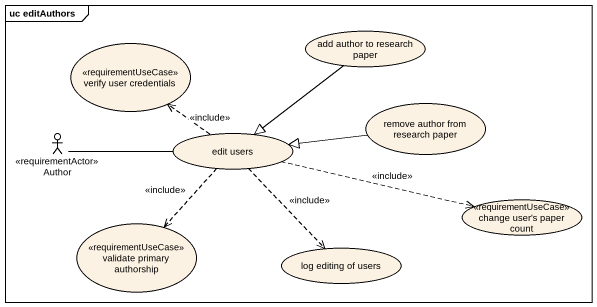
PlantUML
@startuml
mainframe uc editAuthors
usecase "add author to research paper" as add_author_to_research_paper
usecase "verify user credentials" as verify_user_credentials <<requirementUseCase>>
usecase "remove author from research paper" as remove_author_from_research
actor Author <<requirementActor>>
usecase "edit users" as edit_users
usecase "validate primary authorship" as validate_primary_authorship <<requirementUseCase>>
usecase "change user's paper count" as change_user_s_paper_count <<requirementUseCase>>
usecase "log editing of users" as log_editing_of_users
add_author_to_research_paper --|> edit_users
remove_author_from_research -left-|> edit_users
Author -right- edit_users
edit_users .up.> verify_user_credentials : <<include>>
edit_users ..> validate_primary_authorship : <<include>>
edit_users .right.> change_user_s_paper_count : <<include>>
edit_users ..> log_editing_of_users : <<include>>
@enduml
